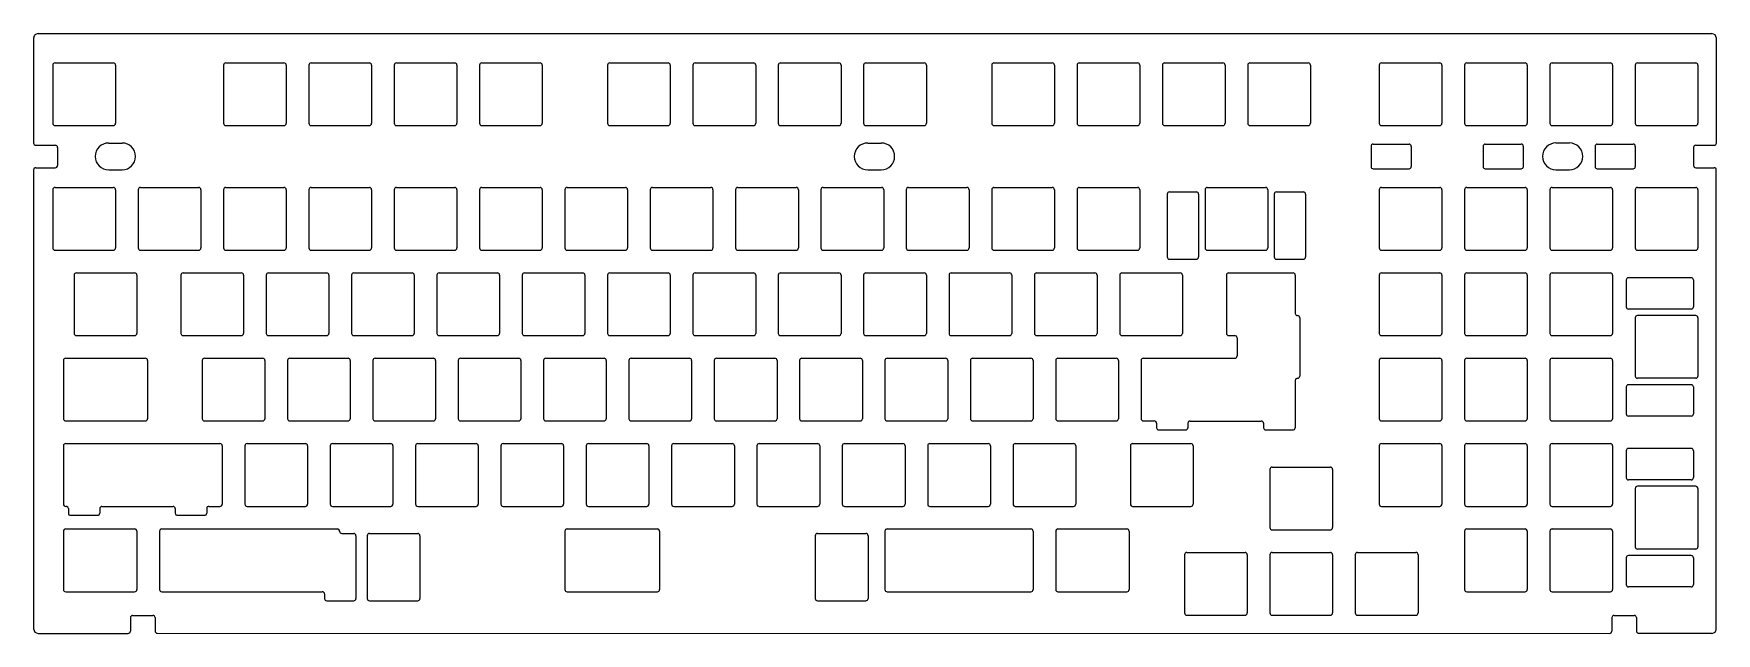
# Model space of a CAD drawing. Extents: x -2 to 374, y -130 to 4.
import ezdxf

# ---------------------------------------------------------------- set-up
doc = ezdxf.new("R2010")
doc.units = 0
doc.layers.add('BLACK', color=7, linetype='CONTINUOUS')

msp = doc.modelspace()

# ---------------------------------------------------------------- linework, layer by layer
at = {"layer": 'BLACK', "linetype": 'CONTINUOUS'}
for p, q in [((-0.814, 3.971), (372.751, 3.971)), ((-1.814, 2.971), (-1.814, -20.429)), ((373.748, 2.971), (373.748, -20.429)), ((2.461, -3.036), (2.461, -16.036)), ((2.961, -2.536), (15.961, -2.536)), ((16.461, -3.036), (16.461, -16.036)), ((40.561, -3.036), (40.561, -16.036)), ((41.061, -2.536), (54.061, -2.536)), ((54.561, -3.036), (54.561, -16.036)), ((59.611, -3.036), (59.611, -16.036)), ((60.111, -2.536), (73.111, -2.536)), ((73.611, -3.036), (73.611, -16.036)), ((78.661, -3.036), (78.661, -16.036)), ((79.161, -2.536), (92.161, -2.536)), ((92.661, -3.036), (92.661, -16.036)), ((97.711, -3.036), (97.711, -16.036)), ((98.211, -2.536), (111.211, -2.536)), ((111.711, -3.036), (111.711, -16.036)), ((126.286, -3.036), (126.286, -16.036)), ((126.786, -2.536), (139.786, -2.536)), ((140.286, -3.036), (140.286, -16.036)), ((145.337, -3.036), (145.337, -16.036)), ((145.837, -2.536), (158.837, -2.536)), ((159.337, -3.036), (159.337, -16.036)), ((164.386, -3.036), (164.386, -16.036)), ((164.886, -2.536), (177.886, -2.536)), ((178.386, -3.036), (178.386, -16.036)), ((183.437, -3.036), (183.437, -16.036)), ((183.937, -2.536), (196.937, -2.536)), ((197.437, -3.036), (197.437, -16.036)), ((212.011, -3.036), (212.011, -16.036)), ((212.511, -2.536), (225.511, -2.536)), ((226.011, -3.036), (226.011, -16.036)), ((231.061, -3.036), (231.061, -16.036)), ((231.561, -2.536), (244.561, -2.536)), ((245.061, -3.036), (245.061, -16.036)), ((250.111, -3.036), (250.111, -16.036)), ((250.611, -2.536), (263.612, -2.536)), ((264.112, -3.036), (264.112, -16.036)), ((269.161, -3.036), (269.161, -16.036)), ((269.661, -2.536), (282.661, -2.536)), ((283.161, -3.036), (283.161, -16.036)), ((298.499, -3.036), (298.499, -16.036)), ((298.999, -2.536), (311.999, -2.536)), ((312.499, -3.036), (312.499, -16.036)), ((317.548, -3.036), (317.548, -16.036)), ((318.048, -2.536), (331.048, -2.536)), ((331.548, -3.036), (331.548, -16.036)), ((336.598, -3.036), (336.598, -16.036)), ((337.098, -2.536), (350.098, -2.536)), ((350.598, -3.036), (350.598, -16.036)), ((355.648, -3.036), (355.648, -16.036)), ((356.148, -2.536), (369.148, -2.536)), ((369.648, -3.036), (369.648, -16.036)), ((2.961, -16.536), (15.961, -16.536)), ((41.061, -16.536), (54.061, -16.536)), ((60.111, -16.536), (73.111, -16.536)), ((79.161, -16.536), (92.161, -16.536)), ((98.211, -16.536), (111.211, -16.536)), ((126.786, -16.536), (139.786, -16.536)), ((145.837, -16.536), (158.837, -16.536)), ((164.886, -16.536), (177.886, -16.536)), ((183.937, -16.536), (196.937, -16.536)), ((212.511, -16.536), (225.511, -16.536)), ((231.561, -16.536), (244.561, -16.536)), ((250.611, -16.536), (263.612, -16.536)), ((269.661, -16.536), (282.661, -16.536)), ((298.999, -16.536), (311.999, -16.536)), ((318.048, -16.536), (331.048, -16.536)), ((337.098, -16.536), (350.098, -16.536)), ((356.148, -16.536), (369.148, -16.536)), ((-1.3129, -20.929), (3.021, -20.929)), ((3.521, -21.429), (3.521, -25.429)), ((14.931, -20.429), (17.931, -20.429)), ((184.351, -20.429), (187.351, -20.429)), ((296.673, -21.179), (296.673, -25.679)), ((297.173, -20.679), (305.17, -20.679)), ((305.67, -21.179), (305.67, -25.679)), ((321.674, -21.1654), (321.674, -25.6654)), ((322.174, -20.6654), (330.172, -20.6654)), ((330.671, -21.1654), (330.671, -25.6654)), ((337.95, -20.419), (340.95, -20.419)), ((346.671, -21.169), (346.671, -25.669)), ((347.171, -20.669), (355.169, -20.669)), ((355.669, -21.169), (355.669, -25.669)), ((368.671, -21.429), (368.671, -25.429)), ((369.175, -20.929), (373.248, -20.929)), ((-1.313, -25.929), (3.021, -25.929)), ((297.173, -26.179), (305.17, -26.179)), ((322.174, -26.1654), (330.171, -26.1654)), ((347.171, -26.169), (355.169, -26.169)), ((369.171, -25.929), (373.248, -25.929)), ((-1.814, -26.429), (-1.814, -128.829)), ((14.931, -26.429), (17.931, -26.429)), ((184.351, -26.429), (187.351, -26.429)), ((337.95, -26.419), (340.95, -26.419)), ((373.748, -128.829), (373.748, -26.429)), ((2.461, -30.849), (2.461, -43.849)), ((2.961, -30.349), (15.961, -30.349)), ((16.461, -30.849), (16.461, -43.849)), ((21.511, -30.849), (21.511, -43.849)), ((22.011, -30.349), (35.011, -30.349)), ((35.511, -30.849), (35.511, -43.849)), ((40.561, -30.849), (40.561, -43.849)), ((41.061, -30.349), (54.061, -30.349)), ((54.561, -30.849), (54.561, -43.849)), ((59.611, -30.849), (59.611, -43.849)), ((60.111, -30.349), (73.111, -30.349)), ((73.611, -30.849), (73.611, -43.849)), ((78.661, -30.849), (78.661, -43.849)), ((79.161, -30.349), (92.161, -30.349)), ((92.661, -30.849), (92.661, -43.849)), ((97.711, -30.849), (97.711, -43.849)), ((98.211, -30.349), (111.211, -30.349)), ((111.711, -30.849), (111.711, -43.849)), ((116.761, -30.849), (116.761, -43.849)), ((117.261, -30.349), (130.261, -30.349)), ((130.761, -30.849), (130.761, -43.849)), ((135.811, -30.849), (135.811, -43.849)), ((136.311, -30.349), (149.311, -30.349)), ((149.811, -30.849), (149.811, -43.849)), ((154.861, -30.849), (154.861, -43.849)), ((155.361, -30.349), (168.361, -30.349)), ((168.861, -30.849), (168.861, -43.849)), ((173.911, -30.849), (173.911, -43.849)), ((174.411, -30.349), (187.411, -30.349)), ((187.911, -30.849), (187.911, -43.849)), ((192.961, -30.849), (192.961, -43.849)), ((193.461, -30.349), (206.461, -30.349)), ((206.961, -30.849), (206.961, -43.849)), ((212.011, -30.849), (212.011, -43.849)), ((212.511, -30.349), (225.511, -30.349)), ((226.011, -30.849), (226.011, -43.849)), ((231.061, -30.849), (231.061, -43.849)), ((231.561, -30.349), (244.561, -30.349)), ((245.061, -30.849), (245.061, -43.849)), ((251.199, -31.849), (251.199, -45.849)), ((251.699, -31.349), (257.699, -31.349)), ((258.199, -31.849), (258.199, -45.849)), ((259.636, -30.849), (259.636, -43.849)), ((260.136, -30.349), (273.136, -30.349)), ((273.636, -30.849), (273.636, -43.849)), ((275.074, -31.849), (275.074, -45.849)), ((275.574, -31.349), (281.574, -31.349)), ((282.074, -31.849), (282.074, -45.849)), ((298.499, -30.849), (298.499, -43.849)), ((298.999, -30.349), (311.999, -30.349)), ((312.499, -30.849), (312.499, -43.849)), ((317.548, -30.849), (317.548, -43.849)), ((318.048, -30.349), (331.048, -30.349)), ((331.548, -30.849), (331.548, -43.849)), ((336.598, -30.849), (336.598, -43.849)), ((337.098, -30.349), (350.098, -30.349)), ((350.598, -30.849), (350.598, -43.849)), ((355.648, -30.849), (355.648, -43.849)), ((356.148, -30.349), (369.148, -30.349)), ((369.648, -30.849), (369.648, -43.849)), ((2.961, -44.349), (15.961, -44.349)), ((22.011, -44.349), (35.011, -44.349)), ((41.061, -44.349), (54.061, -44.349)), ((60.111, -44.349), (73.111, -44.349)), ((79.161, -44.349), (92.161, -44.349)), ((98.211, -44.349), (111.211, -44.349)), ((117.261, -44.349), (130.261, -44.349)), ((136.311, -44.349), (149.311, -44.349)), ((155.361, -44.349), (168.361, -44.349)), ((174.411, -44.349), (187.411, -44.349)), ((193.461, -44.349), (206.461, -44.349)), ((212.511, -44.349), (225.511, -44.349)), ((231.561, -44.349), (244.561, -44.349)), ((260.136, -44.349), (273.136, -44.349)), ((298.999, -44.349), (311.999, -44.349)), ((318.048, -44.349), (331.048, -44.349)), ((337.098, -44.349), (350.098, -44.349)), ((356.148, -44.349), (369.148, -44.349)), ((251.699, -46.349), (257.699, -46.349)), ((275.574, -46.349), (281.574, -46.349)), ((7.2235, -49.899), (7.2235, -62.899)), ((7.7235, -49.399), (20.7235, -49.399)), ((21.2235, -49.899), (21.2235, -62.899)), ((31.036, -49.899), (31.036, -62.899)), ((31.536, -49.399), (44.536, -49.399)), ((45.036, -49.899), (45.036, -62.899)), ((50.086, -49.899), (50.086, -62.899)), ((50.586, -49.399), (63.586, -49.399)), ((64.086, -49.899), (64.086, -62.899)), ((69.136, -49.899), (69.136, -62.899)), ((69.636, -49.399), (82.636, -49.399)), ((83.136, -49.899), (83.136, -62.899)), ((88.186, -49.899), (88.186, -62.899)), ((88.686, -49.399), (101.687, -49.399)), ((102.187, -49.899), (102.187, -62.899)), ((107.236, -49.899), (107.236, -62.899)), ((107.736, -49.399), (120.736, -49.399)), ((121.236, -49.899), (121.236, -62.899)), ((126.286, -49.899), (126.286, -62.899)), ((126.786, -49.399), (139.786, -49.399)), ((140.286, -49.899), (140.286, -62.899)), ((145.337, -49.899), (145.337, -62.899)), ((145.837, -49.399), (158.837, -49.399)), ((159.337, -49.899), (159.337, -62.899)), ((164.386, -49.899), (164.386, -62.899)), ((164.886, -49.399), (177.886, -49.399)), ((178.386, -49.899), (178.386, -62.899)), ((183.437, -49.899), (183.437, -62.899)), ((183.937, -49.399), (196.937, -49.399)), ((197.437, -49.899), (197.437, -62.899)), ((202.486, -49.899), (202.486, -62.899)), ((202.986, -49.399), (215.986, -49.399)), ((216.486, -49.899), (216.486, -62.899)), ((221.536, -49.899), (221.536, -62.899)), ((222.036, -49.399), (235.036, -49.399)), ((235.536, -49.899), (235.536, -62.899)), ((240.586, -49.899), (240.586, -62.899)), ((241.086, -49.399), (254.086, -49.399)), ((254.586, -49.899), (254.586, -62.899)), ((264.399, -49.8984), (264.399, -62.8984)), ((264.899, -49.3984), (279.263, -49.398)), ((279.779, -49.9144), (279.773, -58.4431)), ((298.499, -49.899), (298.499, -62.899)), ((298.999, -49.399), (311.999, -49.399)), ((312.499, -49.899), (312.499, -62.899)), ((317.548, -49.899), (317.548, -62.899)), ((318.048, -49.399), (331.048, -49.399)), ((331.548, -49.899), (331.548, -62.899)), ((336.598, -49.899), (336.598, -62.899)), ((337.098, -49.399), (350.098, -49.399)), ((350.598, -49.899), (350.598, -62.899)), ((353.648, -50.986), (353.648, -56.986)), ((368.148, -50.486), (354.148, -50.486)), ((368.648, -50.986), (368.648, -56.986)), ((280.777, -59.4194), (280.777, -72.4194)), ((368.148, -57.486), (354.148, -57.486)), ((355.648, -59.424), (355.648, -72.424)), ((369.148, -58.924), (356.148, -58.924)), ((369.648, -59.424), (369.648, -72.424)), ((7.7235, -63.399), (20.7235, -63.399)), ((31.536, -63.399), (44.536, -63.399)), ((50.586, -63.399), (63.586, -63.399)), ((69.636, -63.399), (82.636, -63.399)), ((88.686, -63.399), (101.687, -63.399)), ((107.736, -63.399), (120.736, -63.399)), ((126.786, -63.399), (139.786, -63.399)), ((145.837, -63.399), (158.837, -63.399)), ((164.886, -63.399), (177.886, -63.399)), ((183.937, -63.399), (196.937, -63.399)), ((202.986, -63.399), (215.986, -63.399)), ((222.036, -63.399), (235.036, -63.399)), ((241.086, -63.399), (254.086, -63.399)), ((264.899, -63.3984), (266.273, -63.4044)), ((298.999, -63.399), (311.999, -63.399)), ((318.048, -63.399), (331.048, -63.399)), ((337.098, -63.399), (350.098, -63.399)), ((266.773, -63.9044), (266.773, -67.9444)), ((4.84, -68.945), (4.84, -81.945)), ((5.34, -68.445), (10.1047, -68.449)), ((10.1047, -68.449), (23.1047, -68.449)), ((23.6047, -68.949), (23.6047, -81.949)), ((35.7985, -68.949), (35.7985, -81.949)), ((36.2985, -68.449), (49.2985, -68.449)), ((49.7985, -68.949), (49.7985, -81.949)), ((54.8485, -68.949), (54.8485, -81.949)), ((55.3485, -68.449), (68.3485, -68.449)), ((68.8485, -68.949), (68.8485, -81.949)), ((73.8985, -68.949), (73.8985, -81.949)), ((74.3985, -68.449), (87.3985, -68.449)), ((87.8985, -68.949), (87.8985, -81.949)), ((92.9485, -68.949), (92.9485, -81.949)), ((93.4485, -68.449), (106.449, -68.449)), ((106.949, -68.949), (106.949, -81.949)), ((111.999, -68.949), (111.999, -81.949)), ((112.499, -68.449), (125.499, -68.449)), ((125.999, -68.949), (125.999, -81.949)), ((131.049, -68.949), (131.049, -81.949)), ((131.549, -68.449), (144.549, -68.449)), ((145.049, -68.949), (145.049, -81.949)), ((150.099, -68.949), (150.099, -81.949)), ((150.599, -68.449), (163.599, -68.449)), ((164.099, -68.949), (164.099, -81.949)), ((169.149, -68.949), (169.149, -81.949)), ((169.649, -68.449), (182.649, -68.449)), ((183.149, -68.949), (183.149, -81.949)), ((188.199, -68.949), (188.199, -81.949)), ((188.699, -68.449), (201.699, -68.449)), ((202.199, -68.949), (202.199, -81.949)), ((207.249, -68.949), (207.249, -81.949)), ((207.749, -68.449), (220.749, -68.449)), ((221.249, -68.949), (221.249, -81.949)), ((226.299, -68.949), (226.299, -81.949)), ((226.799, -68.449), (239.799, -68.449)), ((240.299, -68.949), (240.299, -81.949)), ((245.345, -68.9444), (245.345, -81.9444)), ((245.845, -68.4444), (266.273, -68.4444)), ((298.499, -68.949), (298.499, -81.949)), ((298.999, -68.449), (311.999, -68.449)), ((312.499, -68.949), (312.499, -81.949)), ((317.548, -68.949), (317.548, -81.949)), ((318.048, -68.449), (331.048, -68.449)), ((331.548, -68.949), (331.548, -81.949)), ((336.598, -68.949), (336.598, -81.949)), ((337.098, -68.449), (350.098, -68.449)), ((350.598, -68.949), (350.598, -81.949)), ((279.783, -73.4244), (279.777, -83.9944)), ((353.648, -74.862), (353.648, -80.862)), ((368.148, -74.362), (354.148, -74.362)), ((369.148, -72.924), (356.148, -72.924)), ((368.648, -74.862), (368.648, -80.862)), ((5.34, -82.445), (10.1047, -82.449)), ((10.1047, -82.449), (23.1047, -82.449)), ((36.2985, -82.449), (49.2985, -82.449)), ((55.3485, -82.449), (68.3485, -82.449)), ((74.3985, -82.449), (87.3985, -82.449)), ((93.4485, -82.449), (106.449, -82.449)), ((112.499, -82.449), (125.499, -82.449)), ((131.549, -82.449), (144.549, -82.449)), ((150.599, -82.449), (163.599, -82.449)), ((169.649, -82.449), (182.649, -82.449)), ((188.699, -82.449), (201.699, -82.449)), ((207.749, -82.449), (220.749, -82.449)), ((226.799, -82.449), (239.799, -82.449)), ((245.845, -82.4444), (248.313, -82.4444)), ((256.316, -82.4544), (272.189, -82.458)), ((298.999, -82.449), (311.999, -82.449)), ((318.048, -82.449), (331.048, -82.449)), ((337.098, -82.449), (350.098, -82.449)), ((368.148, -81.362), (354.148, -81.362)), ((248.813, -82.9444), (248.817, -83.9484)), ((249.317, -84.4484), (255.317, -84.4484)), ((255.816, -82.9544), (255.817, -83.9484)), ((272.689, -82.958), (272.693, -83.9484)), ((273.193, -84.4484), (279.193, -84.4484)), ((4.8377, -87.9944), (4.8377, -100.994)), ((5.3377, -87.4944), (18.3377, -87.4944)), ((18.3377, -87.4944), (39.769, -87.4944)), ((40.269, -87.9944), (40.269, -100.994)), ((45.3235, -87.999), (45.3235, -100.999)), ((45.8235, -87.499), (58.8235, -87.499)), ((59.3235, -87.999), (59.3235, -100.999)), ((64.3735, -87.999), (64.3735, -100.999)), ((64.8735, -87.499), (77.8735, -87.499)), ((78.3735, -87.999), (78.3735, -100.999)), ((83.4235, -87.999), (83.4235, -100.999)), ((83.9235, -87.499), (96.9235, -87.499)), ((97.4235, -87.999), (97.4235, -100.999)), ((102.474, -87.999), (102.474, -100.999)), ((102.974, -87.499), (115.974, -87.499)), ((116.474, -87.999), (116.474, -100.999)), ((121.524, -87.999), (121.524, -100.999)), ((122.024, -87.499), (135.024, -87.499)), ((135.524, -87.999), (135.524, -100.999)), ((140.574, -87.999), (140.574, -100.999)), ((141.074, -87.499), (154.074, -87.499)), ((154.574, -87.999), (154.574, -100.999)), ((159.624, -87.999), (159.624, -100.999)), ((160.124, -87.499), (173.124, -87.499)), ((173.624, -87.999), (173.624, -100.999)), ((178.674, -87.999), (178.674, -100.999)), ((179.174, -87.499), (192.174, -87.499)), ((192.674, -87.999), (192.674, -100.999)), ((197.724, -87.999), (197.724, -100.999)), ((198.224, -87.499), (211.224, -87.499)), ((211.724, -87.999), (211.724, -100.999)), ((216.774, -87.999), (216.774, -100.999)), ((217.274, -87.499), (230.274, -87.499)), ((230.774, -87.999), (230.774, -100.999)), ((242.968, -87.999), (242.968, -100.999)), ((243.468, -87.499), (256.468, -87.499)), ((256.968, -87.999), (256.968, -100.999)), ((298.499, -87.999), (298.499, -100.999)), ((298.999, -87.499), (311.999, -87.499)), ((312.499, -87.999), (312.499, -100.999)), ((317.548, -87.999), (317.548, -100.999)), ((318.048, -87.499), (331.048, -87.499)), ((331.548, -87.999), (331.548, -100.999)), ((336.598, -87.999), (336.598, -100.999)), ((337.098, -87.499), (350.098, -87.499)), ((350.598, -87.999), (350.598, -100.999)), ((353.648, -89.086), (353.648, -95.086)), ((368.148, -88.586), (354.148, -88.586)), ((368.648, -89.086), (368.648, -95.086)), ((274.114, -93.2378), (274.114, -106.238)), ((274.614, -92.7378), (287.614, -92.7378)), ((288.114, -93.2378), (288.114, -106.238)), ((368.148, -95.586), (354.148, -95.586)), ((355.648, -97.524), (355.648, -110.524)), ((369.148, -97.024), (356.148, -97.024)), ((369.648, -97.524), (369.648, -110.524)), ((5.3377, -101.494), (5.428, -101.498)), ((5.928, -101.984), (5.9283, -102.998)), ((6.4283, -103.498), (12.4282, -103.498)), ((12.9315, -102.004), (12.9282, -102.998)), ((13.4315, -101.504), (29.2815, -101.498)), ((29.7979, -101.998), (29.8042, -102.998)), ((30.3042, -103.498), (36.3043, -103.498)), ((36.8015, -101.994), (36.8043, -102.998)), ((37.3015, -101.494), (39.769, -101.494)), ((45.8235, -101.499), (58.8235, -101.499)), ((64.8735, -101.499), (77.8735, -101.499)), ((83.9235, -101.499), (96.9235, -101.499)), ((102.974, -101.499), (115.974, -101.499)), ((122.024, -101.499), (135.024, -101.499)), ((141.074, -101.499), (154.074, -101.499)), ((160.124, -101.499), (173.124, -101.499)), ((179.174, -101.499), (192.174, -101.499)), ((198.224, -101.499), (211.224, -101.499)), ((217.274, -101.499), (230.274, -101.499)), ((243.468, -101.499), (256.468, -101.499)), ((298.999, -101.499), (311.999, -101.499)), ((318.048, -101.499), (331.048, -101.499)), ((337.098, -101.499), (350.098, -101.499)), ((4.8422, -107.049), (4.8422, -120.049)), ((5.3422, -106.549), (20.7235, -106.549)), ((21.2235, -107.049), (21.2235, -120.049)), ((26.2735, -107.049), (26.2735, -120.049)), ((26.7735, -106.549), (52.9673, -106.549)), ((52.9673, -106.549), (65.9673, -106.549)), ((66.9646, -107.549), (69.611, -107.549)), ((70.111, -108.049), (70.111, -122.049)), ((72.6422, -108.049), (72.6422, -122.049)), ((73.1422, -107.549), (83.9047, -107.549)), ((84.4047, -108.049), (84.4047, -122.049)), ((116.761, -107.049), (116.761, -120.049)), ((117.261, -106.549), (137.405, -106.549)), ((137.905, -107.049), (137.905, -120.049)), ((172.643, -108.049), (172.643, -122.049)), ((173.143, -107.549), (183.911, -107.549)), ((184.411, -108.049), (184.411, -122.049)), ((188.199, -107.049), (188.199, -120.049)), ((188.699, -106.549), (207.749, -106.549)), ((207.749, -106.549), (220.749, -106.549)), ((221.249, -107.049), (221.249, -120.049)), ((226.299, -107.049), (226.299, -120.049)), ((226.799, -106.549), (242.18, -106.549)), ((242.68, -107.049), (242.68, -120.049)), ((274.614, -106.738), (287.614, -106.738)), ((317.548, -107.049), (317.548, -120.049)), ((318.048, -106.549), (331.048, -106.549)), ((331.548, -107.049), (331.548, -120.049)), ((336.598, -107.049), (336.598, -120.049)), ((337.098, -106.549), (350.098, -106.549)), ((350.598, -107.049), (350.598, -120.049)), ((255.064, -112.288), (255.064, -125.288)), ((255.564, -111.788), (268.564, -111.788)), ((269.064, -112.288), (269.064, -125.288)), ((274.114, -112.288), (274.114, -125.288)), ((274.614, -111.788), (287.614, -111.788)), ((288.114, -112.288), (288.114, -125.288)), ((293.165, -112.288), (293.165, -125.288)), ((293.665, -111.788), (306.665, -111.788)), ((307.165, -112.288), (307.165, -125.288)), ((368.148, -112.462), (354.148, -112.462)), ((369.148, -111.024), (356.148, -111.024)), ((353.648, -112.962), (353.648, -118.962)), ((368.648, -112.962), (368.648, -118.962)), ((368.148, -119.462), (354.148, -119.462)), ((5.3422, -120.549), (20.7235, -120.549)), ((26.7735, -120.549), (62.6074, -120.549)), ((63.111, -121.053), (63.111, -122.049)), ((63.611, -122.549), (69.611, -122.549)), ((73.1422, -122.549), (83.9047, -122.549)), ((117.261, -120.549), (137.405, -120.549)), ((173.143, -122.549), (183.905, -122.549)), ((188.699, -120.549), (207.749, -120.549)), ((207.749, -120.549), (220.749, -120.549)), ((226.799, -120.549), (242.18, -120.549)), ((318.048, -120.549), (331.048, -120.549)), ((337.098, -120.549), (350.098, -120.549)), ((19.7735, -126.333), (19.7735, -129.329)), ((20.2746, -125.833), (24.7774, -125.833)), ((25.2746, -126.333), (25.2746, -129.325)), ((255.564, -125.788), (268.564, -125.788)), ((274.614, -125.788), (287.614, -125.788)), ((293.665, -125.788), (306.665, -125.788)), ((350.421, -126.333), (350.421, -129.329)), ((350.925, -125.833), (355.428, -125.833)), ((355.924, -126.333), (355.924, -129.325)), ((-0.814, -129.829), (19.271, -129.829)), ((25.7746, -129.825), (349.928, -129.829)), ((372.75, -129.829), (356.425, -129.829))]:
    msp.add_line(p, q, dxfattribs=at)
at = {"layer": 'BLACK'}
for centre, radius, start, end in [((-0.814, 2.971), 1, 89.9999, 180), ((372.751, 2.971), 1, -0.000286, 89.9997), ((2.961, -3.036), 0.5, 90, 180), ((15.961, -3.036), 0.5, 0, 90), ((41.061, -3.036), 0.5, 90, 180), ((54.061, -3.036), 0.5, 0, 90), ((60.111, -3.036), 0.5, 90, 180), ((73.111, -3.036), 0.5, 0, 90), ((79.161, -3.036), 0.5, 90, 180), ((92.161, -3.036), 0.5, 0, 90), ((98.211, -3.036), 0.5, 90, 180), ((111.211, -3.036), 0.5, 0, 90), ((126.786, -3.036), 0.5, 90, 180), ((139.786, -3.036), 0.5, 0, 90), ((145.837, -3.036), 0.5, 90, 180), ((158.837, -3.036), 0.5, 0, 90), ((164.886, -3.036), 0.5, 90, 180), ((177.886, -3.036), 0.5, 0, 90), ((183.937, -3.036), 0.5, 90, 180), ((196.937, -3.036), 0.5, 0, 90), ((212.511, -3.036), 0.5, 90, 180), ((225.511, -3.036), 0.5, 0, 90), ((231.561, -3.036), 0.5, 90, 180), ((244.561, -3.036), 0.5, 0, 90), ((250.611, -3.036), 0.5, 90, 180), ((263.612, -3.036), 0.5, 0, 90), ((269.661, -3.036), 0.5, 90, 180), ((282.661, -3.036), 0.5, 0, 90), ((298.999, -3.036), 0.5, 90, 180), ((311.999, -3.036), 0.5, 0, 90), ((318.048, -3.036), 0.5, 90, 180), ((331.048, -3.036), 0.5, 0, 90), ((337.098, -3.036), 0.5, 90, 180), ((350.098, -3.036), 0.5, 0, 90), ((356.148, -3.036), 0.5, 90, 180), ((369.148, -3.036), 0.5, 0, 90), ((2.961, -16.036), 0.5, 180, 270), ((15.961, -16.036), 0.5, -90, 0), ((41.061, -16.036), 0.5, 180, 270), ((54.061, -16.036), 0.5, -90, 0), ((60.111, -16.036), 0.5, 180, 270), ((73.111, -16.036), 0.5, -90, 0), ((79.161, -16.036), 0.5, 180, 270), ((92.161, -16.036), 0.5, -90, 0), ((98.211, -16.036), 0.5, 180, 270), ((111.211, -16.036), 0.5, -90, 0), ((126.786, -16.036), 0.5, 180, 270), ((139.786, -16.036), 0.5, -90, 0), ((145.837, -16.036), 0.5, 180, 270), ((158.837, -16.036), 0.5, -90, 0), ((164.886, -16.036), 0.5, 180, 270), ((177.886, -16.036), 0.5, -90, 0), ((183.937, -16.036), 0.5, 180, 270), ((196.937, -16.036), 0.5, -90, 0), ((212.511, -16.036), 0.5, 180, 270), ((225.511, -16.036), 0.5, -90, 0), ((231.561, -16.036), 0.5, 180, 270), ((244.561, -16.036), 0.5, -90, 0), ((250.611, -16.036), 0.5, 180, 270), ((263.612, -16.036), 0.5, -90, 0), ((269.661, -16.036), 0.5, 180, 270), ((282.661, -16.036), 0.5, -90, 0), ((298.999, -16.036), 0.5, 180, 270), ((311.999, -16.036), 0.5, -90, 0), ((318.048, -16.036), 0.5, 180, 270), ((331.048, -16.036), 0.5, -90, 0), ((337.098, -16.036), 0.5, 180, 270), ((350.098, -16.036), 0.5, -90, 0), ((356.148, -16.036), 0.5, 180, 270), ((369.148, -16.036), 0.5, -90, 0), ((-1.3129, -20.429), 0.5, 180, 270), ((3.021, -21.429), 0.5, -0.000344, 89.9997), ((14.931, -23.429), 3, 90, 270), ((17.931, -23.429), 3, -90, 90), ((184.351, -23.429), 3, 90, 270), ((187.351, -23.429), 3, -90, 90), ((297.173, -21.179), 0.5, 89.9998, 180), ((305.17, -21.179), 0.5, -0.000344, 89.9997), ((322.174, -21.1654), 0.5, 89.9998, 180), ((330.171, -21.1654), 0.5, -0.000344, 89.9997), ((337.95, -23.419), 3, 90, 270), ((340.95, -23.419), 3, -90, 90), ((347.171, -21.169), 0.5, 89.9998, 180), ((355.169, -21.169), 0.5, -0.000344, 89.9997), ((369.175, -21.429), 0.5, 89.9998, 180), ((373.249, -20.429), 0.5, -90.0003, -0.000344), ((-1.313, -26.429), 0.5, 89.9998, 180), ((3.021, -25.429), 0.5, -90.0002, -0.000258), ((297.173, -25.679), 0.5, 180, 270), ((305.17, -25.679), 0.5, -90.0002, -0.000258), ((322.174, -25.6654), 0.5, 180, 270), ((330.172, -25.6654), 0.5, -90.0002, -0.000258), ((347.171, -25.669), 0.5, 180, 270), ((355.169, -25.669), 0.5, -90.0002, -0.000258), ((369.171, -25.429), 0.5, 180, 270), ((373.248, -26.429), 0.5, -0.000344, 89.9997), ((2.961, -30.849), 0.5, 90, 180), ((15.961, -30.849), 0.5, 0, 90), ((22.011, -30.849), 0.5, 90, 180), ((35.011, -30.849), 0.5, 0, 90), ((41.061, -30.849), 0.5, 90, 180), ((54.061, -30.849), 0.5, 0, 90), ((60.111, -30.849), 0.5, 90, 180), ((73.111, -30.849), 0.5, 0, 90), ((79.161, -30.849), 0.5, 90, 180), ((92.161, -30.849), 0.5, 0, 90), ((98.211, -30.849), 0.5, 90, 180), ((111.211, -30.849), 0.5, 0, 90), ((117.261, -30.849), 0.5, 90, 180), ((130.261, -30.849), 0.5, 0, 90), ((136.311, -30.849), 0.5, 90, 180), ((149.311, -30.849), 0.5, 0, 90), ((155.361, -30.849), 0.5, 90, 180), ((168.361, -30.849), 0.5, 0, 90), ((174.411, -30.849), 0.5, 90, 180), ((187.411, -30.849), 0.5, 0, 90), ((193.461, -30.849), 0.5, 90, 180), ((206.461, -30.849), 0.5, 0, 90), ((212.511, -30.849), 0.5, 90, 180), ((225.511, -30.849), 0.5, 0, 90), ((231.561, -30.849), 0.5, 90, 180), ((244.561, -30.849), 0.5, 0, 90), ((251.699, -31.849), 0.5, 90, 180), ((257.699, -31.849), 0.5, 0, 90), ((260.136, -30.849), 0.5, 90, 180), ((273.136, -30.849), 0.5, 0, 90), ((275.574, -31.849), 0.5, 90, 180), ((281.574, -31.849), 0.5, 0, 90), ((298.999, -30.849), 0.5, 90, 180), ((311.999, -30.849), 0.5, 0, 90), ((318.048, -30.849), 0.5, 90, 180), ((331.048, -30.849), 0.5, 0, 90), ((337.098, -30.849), 0.5, 90, 180), ((350.098, -30.849), 0.5, 0, 90), ((356.148, -30.849), 0.5, 90, 180), ((369.148, -30.849), 0.5, 0, 90), ((2.961, -43.849), 0.5, 180, 270), ((15.961, -43.849), 0.5, -90, 0), ((22.011, -43.849), 0.5, 180, 270), ((35.011, -43.849), 0.5, -90, 0), ((41.061, -43.849), 0.5, 180, 270), ((54.061, -43.849), 0.5, -90, 0), ((60.111, -43.849), 0.5, 180, 270), ((73.111, -43.849), 0.5, -90, 0), ((79.161, -43.849), 0.5, 180, 270), ((92.161, -43.849), 0.5, -90, 0), ((98.211, -43.849), 0.5, 180, 270), ((111.211, -43.849), 0.5, -90, 0), ((117.261, -43.849), 0.5, 180, 270), ((130.261, -43.849), 0.5, -90, 0), ((136.311, -43.849), 0.5, 180, 270), ((149.311, -43.849), 0.5, -90, 0), ((155.361, -43.849), 0.5, 180, 270), ((168.361, -43.849), 0.5, -90, 0), ((174.411, -43.849), 0.5, 180, 270), ((187.411, -43.849), 0.5, -90, 0), ((193.461, -43.849), 0.5, 180, 270), ((206.461, -43.849), 0.5, -90, 0), ((212.511, -43.849), 0.5, 180, 270), ((225.511, -43.849), 0.5, -90, 0), ((231.561, -43.849), 0.5, 180, 270), ((244.561, -43.849), 0.5, -90, 0), ((260.136, -43.849), 0.5, 180, 270), ((273.136, -43.849), 0.5, -90, 0), ((298.999, -43.849), 0.5, 180, 270), ((311.999, -43.849), 0.5, -90, 0), ((318.048, -43.849), 0.5, 180, 270), ((331.048, -43.849), 0.5, -90, 0), ((337.098, -43.849), 0.5, 180, 270), ((350.098, -43.849), 0.5, -90, 0), ((356.148, -43.849), 0.5, 180, 270), ((369.148, -43.849), 0.5, -90, 0), ((251.699, -45.849), 0.5, 180, 270), ((257.699, -45.849), 0.5, -90, 0), ((275.574, -45.849), 0.5, 180, 270), ((281.574, -45.849), 0.5, -90, 0), ((7.7235, -49.899), 0.5, 90, 180), ((20.7235, -49.899), 0.5, 0, 90), ((31.536, -49.899), 0.5, 90, 180), ((44.536, -49.899), 0.5, 0, 90), ((50.586, -49.899), 0.5, 90, 180), ((63.586, -49.899), 0.5, 0, 90), ((69.636, -49.899), 0.5, 90, 180), ((82.636, -49.899), 0.5, 0, 90), ((88.686, -49.899), 0.5, 90, 180), ((101.687, -49.899), 0.5, 0, 90), ((107.736, -49.899), 0.5, 90, 180), ((120.736, -49.899), 0.5, 0, 90), ((126.786, -49.899), 0.5, 90, 180), ((139.786, -49.899), 0.5, 0, 90), ((145.837, -49.899), 0.5, 90, 180), ((158.837, -49.899), 0.5, 0, 90), ((164.886, -49.899), 0.5, 90, 180), ((177.886, -49.899), 0.5, 0, 90), ((183.937, -49.899), 0.5, 90, 180), ((196.937, -49.899), 0.5, 0, 90), ((202.986, -49.899), 0.5, 90, 180), ((215.986, -49.899), 0.5, 0, 90), ((222.036, -49.899), 0.5, 90, 180), ((235.036, -49.899), 0.5, 0, 90), ((241.086, -49.899), 0.5, 90, 180), ((254.086, -49.899), 0.5, 0, 90), ((264.899, -49.8984), 0.5, 89.9999, 180), ((279.279, -49.898), 0.5, -0.000115, 89.9999), ((298.999, -49.899), 0.5, 90, 180), ((311.999, -49.899), 0.5, 0, 90), ((318.048, -49.899), 0.5, 90, 180), ((331.048, -49.899), 0.5, 0, 90), ((337.098, -49.899), 0.5, 90, 180), ((350.098, -49.899), 0.5, 0, 90), ((354.148, -50.986), 0.5, 90, 180), ((368.148, -50.986), 0.5, 0, 90), ((280.266, -58.4258), 0.4938, -177.99, -89.9898), ((280.277, -59.4194), 0.5, -0.000229, 89.9998), ((354.148, -56.986), 0.5, 180, 270), ((356.148, -59.424), 0.5, 90, 180), ((368.148, -56.986), 0.5, -90, 0), ((369.148, -59.424), 0.5, 0, 90), ((7.7235, -62.899), 0.5, 180, 270), ((20.7235, -62.899), 0.5, -90, 0), ((31.536, -62.899), 0.5, 180, 270), ((44.536, -62.899), 0.5, -90, 0), ((50.586, -62.899), 0.5, 180, 270), ((63.586, -62.899), 0.5, -90, 0), ((69.636, -62.899), 0.5, 180, 270), ((82.636, -62.899), 0.5, -90, 0), ((88.686, -62.899), 0.5, 180, 270), ((101.687, -62.899), 0.5, -90, 0), ((107.736, -62.899), 0.5, 180, 270), ((120.736, -62.899), 0.5, -90, 0), ((126.786, -62.899), 0.5, 180, 270), ((139.786, -62.899), 0.5, -90, 0), ((145.837, -62.899), 0.5, 180, 270), ((158.837, -62.899), 0.5, -90, 0), ((164.886, -62.899), 0.5, 180, 270), ((177.886, -62.899), 0.5, -90, 0), ((183.937, -62.899), 0.5, 180, 270), ((196.937, -62.899), 0.5, -90, 0), ((202.986, -62.899), 0.5, 180, 270), ((215.986, -62.899), 0.5, -90, 0), ((222.036, -62.899), 0.5, 180, 270), ((235.036, -62.899), 0.5, -90, 0), ((241.086, -62.899), 0.5, 180, 270), ((254.086, -62.899), 0.5, -90, 0), ((264.899, -62.8984), 0.5, 180, 270), ((266.273, -63.9044), 0.5, -0.000115, 89.9999), ((298.999, -62.899), 0.5, 180, 270), ((311.999, -62.899), 0.5, -90, 0), ((318.048, -62.899), 0.5, 180, 270), ((331.048, -62.899), 0.5, -90, 0), ((337.098, -62.899), 0.5, 180, 270), ((350.098, -62.899), 0.5, -90, 0), ((5.34, -68.945), 0.5, 89.9999, 180), ((23.1047, -68.949), 0.5, 0, 90), ((36.2985, -68.949), 0.5, 90, 180), ((49.2985, -68.949), 0.5, 0, 90), ((55.3485, -68.949), 0.5, 90, 180), ((68.3485, -68.949), 0.5, 0, 90), ((74.3985, -68.949), 0.5, 90, 180), ((87.3985, -68.949), 0.5, 0, 90), ((93.4485, -68.949), 0.5, 90, 180), ((106.449, -68.949), 0.5, 0, 90), ((112.499, -68.949), 0.5, 90, 180), ((125.499, -68.949), 0.5, 0, 90), ((131.549, -68.949), 0.5, 90, 180), ((144.549, -68.949), 0.5, 0, 90), ((150.599, -68.949), 0.5, 90, 180), ((163.599, -68.949), 0.5, 0, 90), ((169.649, -68.949), 0.5, 90, 180), ((182.649, -68.949), 0.5, 0, 90), ((188.699, -68.949), 0.5, 90, 180), ((201.699, -68.949), 0.5, 0, 90), ((207.749, -68.949), 0.5, 90, 180), ((220.749, -68.949), 0.5, 0, 90), ((226.799, -68.949), 0.5, 90, 180), ((239.799, -68.949), 0.5, 0, 90), ((245.845, -68.9444), 0.5, 89.9998, 180), ((266.273, -67.9444), 0.5, -90.0002, -0.000229), ((298.999, -68.949), 0.5, 90, 180), ((311.999, -68.949), 0.5, 0, 90), ((318.048, -68.949), 0.5, 90, 180), ((331.048, -68.949), 0.5, 0, 90), ((337.098, -68.949), 0.5, 90, 180), ((350.098, -68.949), 0.5, 0, 90), ((280.283, -73.4244), 0.5, 89.9999, 180), ((280.272, -72.4194), 0.5052, -88.7048, -0.004758), ((354.148, -74.862), 0.5, 90, 180), ((356.148, -72.424), 0.5, 180, 270), ((368.148, -74.862), 0.5, 0, 90), ((369.148, -72.424), 0.5, -90, 0), ((5.34, -81.945), 0.5, 180, 270), ((23.1047, -81.949), 0.5, -90, 0), ((36.2985, -81.949), 0.5, 180, 270), ((49.2985, -81.949), 0.5, -90, 0), ((55.3485, -81.949), 0.5, 180, 270), ((68.3485, -81.949), 0.5, -90, 0), ((74.3985, -81.949), 0.5, 180, 270), ((87.3985, -81.949), 0.5, -90, 0), ((93.4485, -81.949), 0.5, 180, 270), ((106.449, -81.949), 0.5, -90, 0), ((112.499, -81.949), 0.5, 180, 270), ((125.499, -81.949), 0.5, -90, 0), ((131.549, -81.949), 0.5, 180, 270), ((144.549, -81.949), 0.5, -90, 0), ((150.599, -81.949), 0.5, 180, 270), ((163.599, -81.949), 0.5, -90, 0), ((169.649, -81.949), 0.5, 180, 270), ((182.649, -81.949), 0.5, -90, 0), ((188.699, -81.949), 0.5, 180, 270), ((201.699, -81.949), 0.5, -90, 0), ((207.749, -81.949), 0.5, 180, 270), ((220.749, -81.949), 0.5, -90, 0), ((226.799, -81.949), 0.5, 180, 270), ((239.799, -81.949), 0.5, -90, 0), ((245.845, -81.9444), 0.5, 180, 270), ((248.313, -82.9444), 0.5, -0.000115, 89.9999), ((256.316, -82.9544), 0.5, 89.9999, 180), ((272.189, -82.958), 0.5, -0.000229, 89.9998), ((298.999, -81.949), 0.5, 180, 270), ((311.999, -81.949), 0.5, -90, 0), ((318.048, -81.949), 0.5, 180, 270), ((331.048, -81.949), 0.5, -90, 0), ((337.098, -81.949), 0.5, 180, 270), ((350.098, -81.949), 0.5, -90, 0), ((354.148, -80.862), 0.5, 180, 270), ((368.148, -80.862), 0.5, -90, 0), ((249.317, -83.9484), 0.5, 180, 270), ((255.317, -83.9484), 0.5, -90.0001, -0.000115), ((273.193, -83.9484), 0.5, 180, 270), ((279.193, -83.8458), 0.6026, -89.9769, -14.2769), ((5.3377, -87.9944), 0.5, 89.9998, 180), ((39.769, -87.9944), 0.5, -0.000229, 89.9998), ((45.8235, -87.999), 0.5, 90, 180), ((58.8235, -87.999), 0.5, 0, 90), ((64.8735, -87.999), 0.5, 90, 180), ((77.8735, -87.999), 0.5, 0, 90), ((83.9235, -87.999), 0.5, 90, 180), ((96.9235, -87.999), 0.5, 0, 90), ((102.974, -87.999), 0.5, 90, 180), ((115.974, -87.999), 0.5, 0, 90), ((122.024, -87.999), 0.5, 90, 180), ((135.024, -87.999), 0.5, 0, 90), ((141.074, -87.999), 0.5, 90, 180), ((154.074, -87.999), 0.5, 0, 90), ((160.124, -87.999), 0.5, 90, 180), ((173.124, -87.999), 0.5, 0, 90), ((179.174, -87.999), 0.5, 90, 180), ((192.174, -87.999), 0.5, 0, 90), ((198.224, -87.999), 0.5, 90, 180), ((211.224, -87.999), 0.5, 0, 90), ((217.274, -87.999), 0.5, 90, 180), ((230.274, -87.999), 0.5, 0, 90), ((243.468, -87.999), 0.5, 90, 180), ((256.468, -87.999), 0.5, 0, 90), ((298.999, -87.999), 0.5, 90, 180), ((311.999, -87.999), 0.5, 0, 90), ((318.048, -87.999), 0.5, 90, 180), ((331.048, -87.999), 0.5, 0, 90), ((337.098, -87.999), 0.5, 90, 180), ((350.098, -87.999), 0.5, 0, 90), ((354.148, -89.086), 0.5, 90, 180), ((368.148, -89.086), 0.5, 0, 90), ((274.614, -93.2378), 0.5, 90, 180), ((287.614, -93.2378), 0.5, 0, 90), ((354.148, -95.086), 0.5, 180, 270), ((356.148, -97.524), 0.5, 90, 180), ((368.148, -95.086), 0.5, -90, 0), ((369.148, -97.524), 0.5, 0, 90), ((5.3377, -100.994), 0.5, 180, 270), ((39.769, -100.994), 0.5, -90.0002, -0.000229), ((45.8235, -100.999), 0.5, 180, 270), ((58.8235, -100.999), 0.5, -90, 0), ((64.8735, -100.999), 0.5, 180, 270), ((77.8735, -100.999), 0.5, -90, 0), ((83.9235, -100.999), 0.5, 180, 270), ((96.9235, -100.999), 0.5, -90, 0), ((102.974, -100.999), 0.5, 180, 270), ((115.974, -100.999), 0.5, -90, 0), ((122.024, -100.999), 0.5, 180, 270), ((135.024, -100.999), 0.5, -90, 0), ((141.074, -100.999), 0.5, 180, 270), ((154.074, -100.999), 0.5, -90, 0), ((160.124, -100.999), 0.5, 180, 270), ((173.124, -100.999), 0.5, -90, 0), ((179.174, -100.999), 0.5, 180, 270), ((192.174, -100.999), 0.5, -90, 0), ((198.224, -100.999), 0.5, 180, 270), ((211.224, -100.999), 0.5, -90, 0), ((217.274, -100.999), 0.5, 180, 270), ((230.274, -100.999), 0.5, -90, 0), ((243.468, -100.999), 0.5, 180, 270), ((256.468, -100.999), 0.5, -90, 0), ((298.999, -100.999), 0.5, 180, 270), ((311.999, -100.999), 0.5, -90, 0), ((318.048, -100.999), 0.5, 180, 270), ((331.048, -100.999), 0.5, -90, 0), ((337.098, -100.999), 0.5, 180, 270), ((350.098, -100.999), 0.5, -90, 0), ((5.428, -101.998), 0.5, -0.000229, 89.9998), ((6.4283, -102.998), 0.5, 180, 270), ((12.4282, -102.998), 0.5, -90.0001, -0.000115), ((13.4315, -102.004), 0.5, 89.9998, 180), ((29.2979, -101.998), 0.5, -0.000229, 89.9998), ((30.3042, -102.998), 0.5, 180, 270), ((36.3043, -102.998), 0.5, -90.0001, -0.000115), ((37.3015, -101.994), 0.5, 89.9998, 180), ((5.3422, -107.049), 0.5, 90, 180), ((20.7235, -107.049), 0.5, 0, 90), ((26.7735, -107.049), 0.5, 90, 180), ((65.9673, -107.049), 0.5, 0, 90), ((66.9646, -107.049), 0.5, 180, 270), ((69.611, -108.049), 0.5, 0, 90), ((73.1422, -108.049), 0.5, 90, 180), ((83.9047, -108.049), 0.5, 0, 90), ((117.261, -107.049), 0.5, 90, 180), ((137.405, -107.049), 0.5, 0, 90), ((173.143, -108.049), 0.5, 90, 180), ((183.911, -108.049), 0.5, 0, 90), ((188.699, -107.049), 0.5, 90, 180), ((220.749, -107.049), 0.5, 0, 90), ((226.799, -107.049), 0.5, 90, 180), ((242.18, -107.049), 0.5, 0, 90), ((274.614, -106.238), 0.5, 180, 270), ((287.614, -106.238), 0.5, -90, 0), ((318.048, -107.049), 0.5, 90, 180), ((331.048, -107.049), 0.5, 0, 90), ((337.098, -107.049), 0.5, 90, 180), ((350.098, -107.049), 0.5, 0, 90), ((255.564, -112.288), 0.5, 90, 180), ((268.564, -112.288), 0.5, 0, 90), ((274.614, -112.288), 0.5, 90, 180), ((287.614, -112.288), 0.5, 0, 90), ((293.665, -112.288), 0.5, 90, 180), ((306.665, -112.288), 0.5, 0, 90), ((354.148, -112.962), 0.5, 90, 180), ((356.148, -110.524), 0.5, 180, 270), ((368.148, -112.962), 0.5, 0, 90), ((369.148, -110.524), 0.5, -90, 0), ((5.3422, -120.049), 0.5, 180, 270), ((5.3422, -120.049), 0.5, 180, 270), ((20.7235, -120.049), 0.5, -90, 0), ((26.7735, -120.049), 0.5, 180, 270), ((117.261, -120.049), 0.5, 180, 270), ((137.405, -120.049), 0.5, -90, 0), ((188.699, -120.049), 0.5, 180, 270), ((220.749, -120.049), 0.5, -90, 0), ((226.799, -120.049), 0.5, 180, 270), ((242.18, -120.049), 0.5, -90, 0), ((318.048, -120.049), 0.5, 180, 270), ((331.048, -120.049), 0.5, -90, 0), ((337.098, -120.049), 0.5, 180, 270), ((350.098, -120.049), 0.5, -90, 0), ((354.148, -118.962), 0.5, 180, 270), ((368.148, -118.962), 0.5, -90, 0), ((62.6039, -121.056), 0.5072, 0.405583, 89.5945), ((63.611, -122.049), 0.5, 180, 270), ((69.611, -122.049), 0.5, -90, 0), ((73.1422, -122.049), 0.5, 180, 270), ((83.9047, -122.049), 0.5, -90, 0), ((173.143, -122.049), 0.5, 180, 270), ((183.911, -122.049), 0.5, -90, 0), ((20.2741, -126.334), 0.5006, 89.9369, 179.937), ((24.7774, -126.333), 0.5, -0.000344, 89.9997), ((255.564, -125.288), 0.5, 180, 270), ((268.564, -125.288), 0.5, -90, 0), ((274.614, -125.288), 0.5, 180, 270), ((287.614, -125.288), 0.5, -90, 0), ((293.665, -125.288), 0.5, 180, 270), ((306.665, -125.288), 0.5, -90, 0), ((350.925, -126.333), 0.5, 89.9998, 180), ((355.428, -126.328), 0.4958, -0.480354, 90.0196), ((-0.814, -128.829), 1, 180, 270), ((19.2723, -129.328), 0.5013, -90.1432, -0.143225), ((25.7746, -129.325), 0.5, 180, 270), ((349.928, -129.335), 0.4938, -89.9784, 0.721566), ((356.424, -129.325), 0.5005, -179.943, -89.9429), ((372.751, -128.832), 0.997, -90.0004, 0.172174)]:
    msp.add_arc(centre, radius, start, end, dxfattribs=at)

doc.saveas('drawing.dxf')
